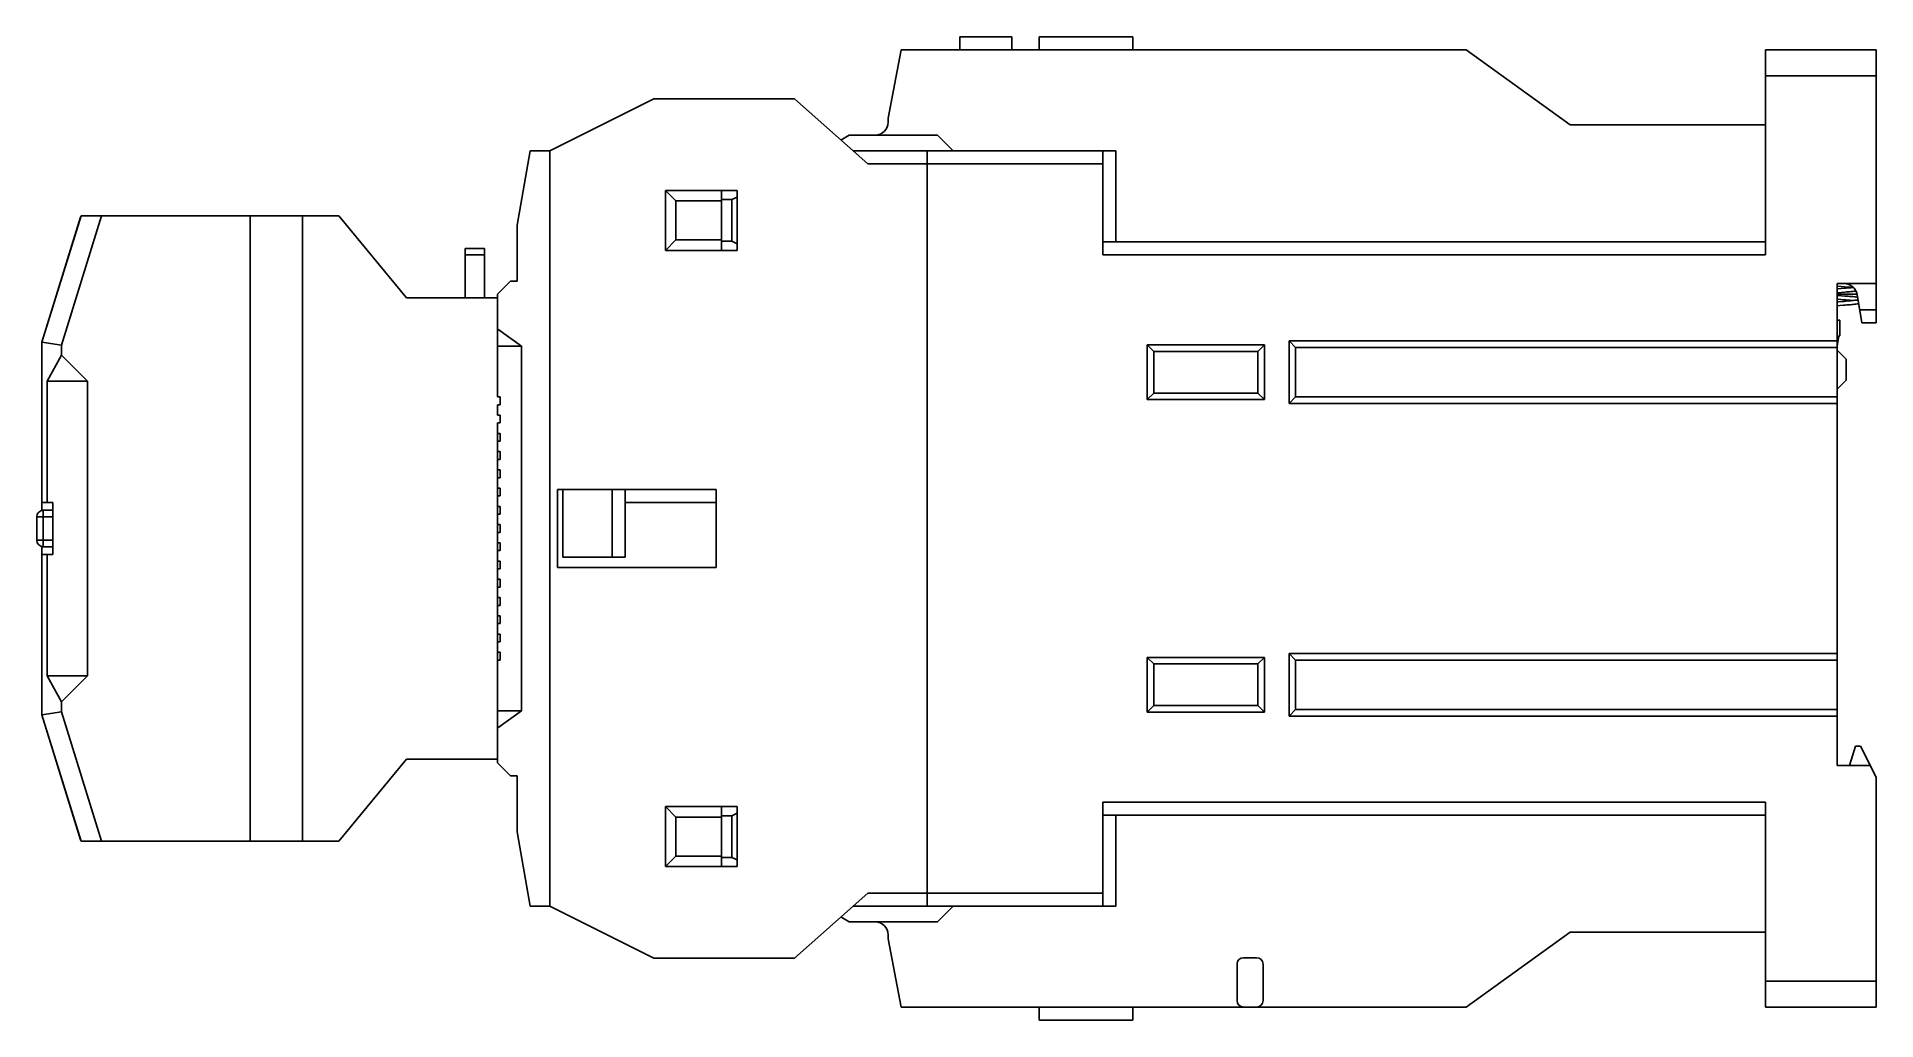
# Model space of a CAD drawing. Header units: millimetres. Extents: x 0 to 141, y 0 to 76.
import ezdxf

# ---------------------------------------------------------------- set-up
doc = ezdxf.new("R2010")
doc.units = ezdxf.units.MM
for name, color, linetype in [('6_ALL_SURFS', 7, 'Continuous'), ('CASE_AUX_UA_2_BL15', 7, 'Continuous'), ('COVER_AUX_MAIN_UA_2_BL16', 7, 'Continuous'), ('COVER_AUX_MAIN_UA_2_BL23', 7, 'Continuous'), ('COVER_TOP_12_EXP_BL9', 7, 'Continuous'), ('CROSSBAR_9_BL18', 7, 'Continuous'), ('CROSSBAR_AUX_UA_2_BL26', 7, 'Continuous'), ('FRAME_LOWER_DC_12_BL0', 7, 'Continuous'), ('FRAME_UPPER_9_BL1', 7, 'Continuous'), ('SPRING_CONTACT_AUX_BL34', 7, 'Continuous')]:
    doc.layers.add(name, color=color, linetype=linetype)

msp = doc.modelspace()

# ---------------------------------------------------------------- linework, layer by layer
at = {"layer": '6_ALL_SURFS', "color": 7, "linetype": 'Continuous'}
for p, q in [((1.9, 51.05), (0.79, 49.05)), ((3.9, 49.05), (1.9, 51.05)), ((3.9, 49.05), (0.79, 49.05)), ((1.9, 24.45), (0.79, 26.45)), ((3.9, 26.45), (0.79, 26.45)), ((3.9, 26.45), (1.9, 24.45))]:
    msp.add_line(p, q, dxfattribs=at)
at = {"layer": 'CASE_AUX_UA_2_BL15', "color": 7, "linetype": 'Continuous'}
for p, q in [((0.4, 52.05), (3.4, 61.75)), ((1.9, 51.82), (4.97, 61.75)), ((3.4, 61.75), (16.4, 61.75)), ((16.4, 61.75), (16.4, 13.75)), ((16.4, 61.75), (23.2, 61.75)), ((20.4, 61.75), (20.4, 13.75)), ((23.2, 61.75), (28.4, 55.45)), ((32.9, 55.45), (32.9, 59.25)), ((32.9, 59.25), (34.4, 59.25)), ((32.9, 58.75), (34.4, 58.75)), ((34.4, 55.45), (34.4, 59.25)), ((28.4, 55.45), (35.4, 55.45)), ((0.4, 39.75), (0.4, 52.05)), ((0.4, 52.05), (1.9, 51.82)), ((0.79, 49.05), (1.9, 51.05)), ((1.9, 51.82), (1.9, 51.05)), ((3.9, 49.05), (1.9, 51.05)), ((3.9, 49.05), (1.9, 51.05)), ((0.79, 39.75), (0.79, 49.05)), ((0.79, 49.05), (3.9, 49.05)), ((3.9, 26.45), (3.9, 49.05)), ((35.4, 45.05), (35.4, 44.45)), ((35.4, 43.65), (35.4, 43.05)), ((35.4, 42.25), (35.4, 41.65)), ((0.4, 39.14), (0.4, 39.75)), ((0.4, 39.75), (1.23, 39.75)), ((1.23, 35.75), (1.23, 39.75)), ((35.4, 40.85), (35.4, 40.25)), ((35.4, 39.45), (35.4, 38.85)), ((35.4, 38.05), (35.4, 37.45)), ((0.4, 35.75), (0.4, 36.36)), ((0.4, 23.45), (0.4, 35.75)), ((1.23, 35.75), (0.4, 35.75)), ((0.79, 26.45), (0.79, 35.75)), ((35.4, 36.65), (35.4, 36.05)), ((35.4, 35.25), (35.4, 34.65)), ((35.4, 33.85), (35.4, 33.25)), ((35.4, 32.45), (35.4, 31.85)), ((35.4, 31.05), (35.4, 30.45)), ((35.4, 29.65), (35.4, 29.05)), ((35.4, 28.25), (35.4, 27.65)), ((1.9, 24.45), (0.79, 26.45)), ((3.9, 26.45), (0.79, 26.45)), ((3.9, 26.45), (1.9, 24.45)), ((1.9, 24.45), (1.9, 23.68)), ((1.9, 23.68), (0.4, 23.45)), ((3.4, 13.75), (0.4, 23.45)), ((4.97, 13.75), (1.9, 23.68)), ((28.4, 20.05), (23.2, 13.75)), ((35.4, 20.05), (28.4, 20.05)), ((3.4, 13.75), (16.4, 13.75)), ((23.2, 13.75), (16.4, 13.75))]:
    msp.add_line(p, q, dxfattribs=at)
at = {"layer": 'CASE_AUX_UA_2_BL15', "color": 4, "linetype": 'Continuous'}
msp.add_line((3.9, 26.45), (1.9, 24.45), dxfattribs=at)
at = {"layer": 'COVER_AUX_MAIN_UA_2_BL16', "color": 7, "linetype": 'Continuous'}
for p in [(0.4, 23.45), (3.37, 13.85)]:
    msp.add_line(p, (3.36, 13.85), dxfattribs=at)
at = {"layer": 'COVER_AUX_MAIN_UA_2_BL23', "color": 7, "linetype": 'Continuous'}
for p, q in [((3.36, 61.65), (0.4, 52.05)), ((3.37, 61.65), (3.36, 61.65))]:
    msp.add_line(p, q, dxfattribs=at)
at = {"layer": 'COVER_TOP_12_EXP_BL9', "color": 7, "linetype": 'Continuous'}
for p, q in [((36.9, 61.05), (37.91, 66.75)), ((39.4, 66.75), (37.91, 66.75)), ((39.4, 8.75), (39.4, 66.75)), ((36.9, 61.05), (36.9, 56.75)), ((36.4, 56.75), (35.4, 55.75)), ((36.9, 56.75), (36.4, 56.75)), ((35.4, 47.85), (35.4, 55.75)), ((35.4, 53.05), (35.41, 53.05)), ((35.41, 53.05), (37.24, 51.76)), ((37.24, 51.76), (35.4, 51.76)), ((37.24, 51.76), (37.24, 23.74)), ((35.4, 47.85), (35.6, 47.85)), ((35.4, 47.25), (35.4, 46.45)), ((35.4, 47.25), (35.6, 47.25)), ((35.6, 47.25), (35.6, 47.85)), ((35.4, 46.45), (35.6, 46.45)), ((35.4, 45.85), (35.4, 45.05)), ((35.4, 45.85), (35.6, 45.85)), ((35.6, 45.85), (35.6, 46.45)), ((35.4, 45.05), (35.6, 45.05)), ((35.4, 44.45), (35.4, 43.65)), ((35.4, 44.45), (35.6, 44.45)), ((35.6, 44.45), (35.6, 45.05)), ((35.4, 43.65), (35.6, 43.65)), ((35.4, 43.05), (35.4, 42.25)), ((35.4, 43.05), (35.6, 43.05)), ((35.6, 43.05), (35.6, 43.65)), ((35.4, 42.25), (35.6, 42.25)), ((35.4, 41.65), (35.4, 40.85)), ((35.4, 41.65), (35.6, 41.65)), ((35.6, 41.65), (35.6, 42.25)), ((35.4, 40.85), (35.6, 40.85)), ((35.4, 40.25), (35.4, 39.45)), ((35.4, 40.25), (35.6, 40.25)), ((35.6, 40.25), (35.6, 40.85)), ((35.4, 39.45), (35.6, 39.45)), ((35.4, 38.85), (35.4, 38.05)), ((35.4, 38.85), (35.6, 38.85)), ((35.6, 38.85), (35.6, 39.45)), ((35.4, 38.05), (35.6, 38.05)), ((35.4, 37.45), (35.4, 36.65)), ((35.4, 37.45), (35.6, 37.45)), ((35.6, 37.45), (35.6, 38.05)), ((35.4, 36.65), (35.6, 36.65)), ((35.4, 36.05), (35.4, 35.25)), ((35.4, 36.05), (35.6, 36.05)), ((35.6, 36.05), (35.6, 36.65)), ((35.4, 35.25), (35.6, 35.25)), ((35.4, 34.65), (35.4, 33.85)), ((35.4, 34.65), (35.6, 34.65)), ((35.6, 34.65), (35.6, 35.25)), ((35.4, 33.85), (35.6, 33.85)), ((35.4, 33.25), (35.4, 32.45)), ((35.4, 33.25), (35.6, 33.25)), ((35.6, 33.25), (35.6, 33.85)), ((35.4, 32.45), (35.6, 32.45)), ((35.4, 31.85), (35.4, 31.05)), ((35.4, 31.85), (35.6, 31.85)), ((35.6, 31.85), (35.6, 32.45)), ((35.4, 31.05), (35.6, 31.05)), ((35.4, 30.45), (35.4, 29.65)), ((35.4, 30.45), (35.6, 30.45)), ((35.6, 30.45), (35.6, 31.05)), ((35.4, 29.65), (35.6, 29.65)), ((35.4, 29.05), (35.4, 28.25)), ((35.4, 29.05), (35.6, 29.05)), ((35.6, 29.05), (35.6, 29.65)), ((35.4, 28.25), (35.6, 28.25)), ((35.4, 19.75), (35.4, 27.65)), ((35.4, 27.65), (35.6, 27.65)), ((35.6, 27.65), (35.6, 28.25)), ((35.4, 23.74), (37.24, 23.74)), ((37.24, 23.74), (35.41, 22.45)), ((35.4, 22.45), (35.41, 22.45)), ((35.4, 19.75), (36.4, 18.75)), ((36.4, 18.75), (36.9, 18.75)), ((36.9, 18.75), (36.9, 14.45)), ((37.91, 8.75), (36.9, 14.45)), ((37.91, 8.75), (39.4, 8.75))]:
    msp.add_line(p, q, dxfattribs=at)
at = {"layer": 'COVER_TOP_12_EXP_BL9', "color": 40, "linetype": 'Continuous'}
for p, q in [((35.4, 45.05), (35.4, 44.45)), ((35.4, 43.65), (35.4, 43.05)), ((35.4, 42.25), (35.4, 41.65)), ((35.4, 40.85), (35.4, 40.25)), ((35.4, 39.45), (35.4, 38.85)), ((35.4, 38.05), (35.4, 37.45)), ((35.4, 36.65), (35.4, 36.05)), ((35.4, 35.25), (35.4, 34.65)), ((35.4, 33.85), (35.4, 33.25)), ((35.4, 32.45), (35.4, 31.85)), ((35.4, 31.05), (35.4, 30.45)), ((35.4, 29.65), (35.4, 29.05)), ((35.4, 28.25), (35.4, 27.65))]:
    msp.add_line(p, q, dxfattribs=at)
at = {"layer": 'CROSSBAR_9_BL18', "color": 40, "linetype": 'Continuous'}
for p, q in [((35.4, 45.05), (35.4, 44.45)), ((35.4, 43.65), (35.4, 43.05)), ((35.4, 42.25), (35.4, 41.65)), ((35.4, 40.85), (35.4, 40.25)), ((35.4, 39.45), (35.4, 38.85))]:
    msp.add_line(p, q, dxfattribs=at)
at = {"layer": 'CROSSBAR_9_BL18', "color": 7, "linetype": 'Continuous'}
for p, q in [((40.4, 35.55), (40.4, 40.75)), ((44.2, 40.75), (44.2, 35.55)), ((45.2, 35.55), (45.2, 40.75)), ((52.2, 39.75), (45.2, 39.75)), ((40.4, 35.55), (45.2, 35.55))]:
    msp.add_line(p, q, dxfattribs=at)
at = {"layer": 'CROSSBAR_AUX_UA_2_BL26', "color": 7, "linetype": 'Continuous'}
for p, q in [((0, 36.85), (0, 38.65)), ((0, 38.65), (1.23, 38.65)), ((0.5, 36.35), (0.5, 39.15)), ((0.5, 39.15), (1.23, 39.15)), ((0, 36.85), (1.23, 36.85)), ((1.23, 36.35), (0.5, 36.35))]:
    msp.add_line(p, q, dxfattribs=at)
for centre, start, end in [((0.5, 38.65), 90, 180), ((0.5, 36.85), 180, -90)]:
    msp.add_arc(centre, 0.5, start, end, dxfattribs=at)
at = {"layer": 'FRAME_LOWER_DC_12_BL0', "color": 7, "linetype": 'Continuous'}
for p, q in [((70.9, 74.5), (70.9, 75.5)), ((70.9, 75.5), (74.9, 75.5)), ((74.9, 74.5), (74.9, 75.5)), ((77, 74.5), (77, 75.5)), ((77, 75.5), (84.2, 75.5)), ((84.2, 74.5), (84.2, 75.5)), ((65.4, 69.25), (66.4, 74.5)), ((66.4, 74.5), (109.8, 74.5)), ((109.8, 74.5), (117.8, 68.75)), ((132.8, 74.5), (141.3, 74.5)), ((132.8, 58.75), (132.8, 74.5)), ((141.3, 53.55), (141.3, 74.5)), ((132.8, 72.5), (141.3, 72.5)), ((65.4, 69.25), (65.4, 68.95)), ((62.4, 67.95), (61.77, 67.57)), ((69.2, 67.95), (62.4, 67.95)), ((70.4, 66.75), (69.2, 67.95)), ((132.8, 68.75), (117.8, 68.75)), ((68.4, 8.75), (68.4, 66.75)), ((68.4, 66.75), (82.9, 66.75)), ((81.9, 58.75), (81.9, 66.75)), ((82.9, 66.75), (82.9, 59.75)), ((81.9, 65.75), (68.4, 65.75)), ((81.9, 59.75), (132.8, 59.75)), ((81.9, 58.75), (132.8, 58.75)), ((138.3, 56.55), (141.3, 56.55)), ((138.3, 19.55), (138.3, 56.55)), ((140.2, 53.55), (139.84, 55.71)), ((138.3, 53.75), (138.5, 53.75)), ((138.5, 53.75), (138.5, 52.55)), ((140.03, 54.55), (141.3, 54.55)), ((138.3, 51.75), (138.43, 52.55)), ((138.5, 52.55), (138.43, 52.55)), ((141.3, 53.55), (140.2, 53.55)), ((85.3, 47.65), (85.3, 51.85)), ((85.3, 51.85), (94.3, 51.85)), ((85.8, 51.35), (85.3, 51.85)), ((85.8, 48.15), (85.8, 51.35)), ((85.8, 51.35), (93.8, 51.35)), ((93.8, 51.35), (94.3, 51.85)), ((93.8, 51.35), (93.8, 48.15)), ((94.3, 51.85), (94.3, 47.65)), ((96.2, 52.15), (138.3, 52.15)), ((96.2, 47.35), (96.2, 52.15)), ((96.7, 51.65), (96.2, 52.15)), ((96.7, 51.65), (138.3, 51.65)), ((96.7, 47.85), (96.7, 51.65)), ((139, 50.75), (138.3, 51.45)), ((139, 50.75), (139, 49.15)), ((85.8, 48.15), (85.3, 47.65)), ((93.8, 48.15), (85.8, 48.15)), ((93.8, 48.15), (94.3, 47.65)), ((138.3, 48.45), (139, 49.15)), ((94.3, 47.65), (85.3, 47.65)), ((96.7, 47.85), (96.2, 47.35)), ((138.3, 47.35), (96.2, 47.35)), ((138.3, 47.85), (96.7, 47.85)), ((85.3, 27.85), (94.3, 27.85)), ((85.8, 27.35), (85.3, 27.85)), ((85.3, 23.65), (85.3, 27.85)), ((85.8, 27.35), (93.8, 27.35)), ((85.8, 24.15), (85.8, 27.35)), ((93.8, 27.35), (94.3, 27.85)), ((93.8, 27.35), (93.8, 24.15)), ((94.3, 27.85), (94.3, 23.65)), ((96.2, 28.15), (138.3, 28.15)), ((96.7, 27.65), (96.2, 28.15)), ((96.2, 23.35), (96.2, 28.15)), ((96.7, 27.65), (138.3, 27.65)), ((96.7, 23.85), (96.7, 27.65)), ((85.8, 24.15), (85.3, 23.65)), ((93.8, 24.15), (85.8, 24.15)), ((93.8, 24.15), (94.3, 23.65)), ((94.3, 23.65), (85.3, 23.65)), ((96.7, 23.85), (96.2, 23.35)), ((138.3, 23.35), (96.2, 23.35)), ((138.3, 23.85), (96.7, 23.85)), ((139.25, 19.55), (139.7, 21.05)), ((139.7, 21.05), (140.1, 21.05)), ((140.1, 21.05), (141.3, 18.65)), ((140.85, 19.55), (138.3, 19.55)), ((141.3, 1), (141.3, 18.65)), ((132.8, 16.75), (81.9, 16.75)), ((81.9, 8.75), (81.9, 16.75)), ((132.8, 15.75), (81.9, 15.75)), ((82.9, 15.75), (82.9, 8.75)), ((132.8, 1), (132.8, 16.75)), ((68.4, 9.75), (81.9, 9.75)), ((68.4, 8.75), (82.9, 8.75)), ((69.2, 7.55), (70.4, 8.75)), ((61.77, 7.93), (62.4, 7.55)), ((69.2, 7.55), (62.4, 7.55)), ((65.4, 6.25), (65.4, 6.55)), ((66.4, 1), (65.4, 6.25)), ((117.8, 6.75), (109.8, 1)), ((132.8, 6.75), (117.8, 6.75)), ((92.2, 1.5), (92.2, 4.3)), ((92.7, 4.8), (93.7, 4.8)), ((94.2, 4.3), (94.2, 1.5)), ((132.8, 3), (141.3, 3)), ((109.8, 1), (66.4, 1)), ((77, 1), (77, 0)), ((84.2, 0), (77, 0)), ((84.2, 1), (84.2, 0)), ((132.8, 1), (141.3, 1))]:
    msp.add_line(p, q, dxfattribs=at)
for centre, radius, start, end in [((64.4, 68.95), 1, -90, 0), ((138.85, 55.55), 1, 9.4623, 90), ((64.4, 6.55), 1, 0, 90), ((92.7, 4.3), 0.5, 90, 180), ((93.7, 4.3), 0.5, 0, 90), ((92.7, 1.5), 0.5, 180, -90), ((93.7, 1.5), 0.5, -90, 0)]:
    msp.add_arc(centre, radius, start, end, dxfattribs=at)
at = {"layer": 'FRAME_UPPER_9_BL1', "color": 7, "linetype": 'Continuous'}
for p, q in [((39.4, 66.75), (47.4, 70.75)), ((47.4, 70.75), (58.2, 70.75)), ((63.83, 65.75), (58.2, 70.75)), ((39.4, 8.75), (39.4, 66.75)), ((62.7, 66.75), (68.4, 66.75)), ((68.4, 8.75), (68.4, 66.75)), ((63.83, 65.75), (68.4, 65.75)), ((48.3, 63.7), (48.3, 59.1)), ((49.1, 62.9), (48.3, 63.7)), ((53.8, 63.7), (48.3, 63.7)), ((52.6, 59.1), (52.6, 63.7)), ((53.8, 59.1), (53.8, 63.7)), ((49.1, 62.9), (49.1, 59.9)), ((49.1, 62.9), (52.6, 62.9)), ((53.4, 63), (52.6, 63)), ((53.4, 63), (53.8, 63.2)), ((53.4, 59.8), (53.4, 63)), ((48.3, 59.1), (49.1, 59.9)), ((49.1, 59.9), (52.6, 59.9)), ((53.4, 59.8), (52.6, 59.8)), ((53.8, 59.6), (53.4, 59.8)), ((48.3, 59.1), (53.8, 59.1)), ((40, 40.75), (40, 34.75)), ((52.2, 40.75), (40, 40.75)), ((52.2, 34.75), (52.2, 40.75)), ((40, 34.75), (52.2, 34.75)), ((49.1, 15.6), (48.3, 16.4)), ((48.3, 16.4), (48.3, 11.8)), ((53.8, 16.4), (48.3, 16.4)), ((49.1, 15.6), (49.1, 12.6)), ((49.1, 15.6), (52.6, 15.6)), ((52.6, 11.8), (52.6, 16.4)), ((53.4, 15.7), (52.6, 15.7)), ((53.4, 15.7), (53.8, 15.9)), ((53.4, 12.5), (53.4, 15.7)), ((53.8, 11.8), (53.8, 16.4)), ((48.3, 11.8), (49.1, 12.6)), ((48.3, 11.8), (53.8, 11.8)), ((49.1, 12.6), (52.6, 12.6)), ((53.4, 12.5), (52.6, 12.5)), ((53.8, 12.3), (53.4, 12.5)), ((47.4, 4.75), (39.4, 8.75)), ((58.2, 4.75), (63.83, 9.75)), ((68.4, 8.75), (62.7, 8.75)), ((68.4, 9.75), (63.83, 9.75)), ((58.2, 4.75), (47.4, 4.75))]:
    msp.add_line(p, q, dxfattribs=at)
at = {"layer": 'FRAME_UPPER_9_BL1', "color": 40, "linetype": 'Continuous'}
for p, q in [((35.4, 45.05), (35.4, 44.45)), ((35.4, 43.65), (35.4, 43.05)), ((35.4, 42.25), (35.4, 41.65)), ((35.4, 40.85), (35.4, 40.25)), ((35.4, 39.45), (35.4, 38.85)), ((35.4, 38.05), (35.4, 37.45)), ((35.4, 36.65), (35.4, 36.05)), ((35.4, 35.25), (35.4, 34.65)), ((35.4, 33.85), (35.4, 33.25)), ((35.4, 32.45), (35.4, 31.85)), ((35.4, 31.05), (35.4, 30.45)), ((35.4, 29.65), (35.4, 29.05)), ((35.4, 28.25), (35.4, 27.65))]:
    msp.add_line(p, q, dxfattribs=at)
at = {"layer": 'SPRING_CONTACT_AUX_BL34', "color": 7, "linetype": 'Continuous'}
for p, q in [((138.3, 56.35), (138.62, 56.32)), ((138.57, 56.17), (138.3, 56.15)), ((138.3, 55.85), (138.62, 55.88)), ((138.63, 55.62), (138.3, 55.65)), ((138.3, 55.35), (138.59, 55.33)), ((138.85, 56.19), (138.57, 56.17)), ((138.62, 55.88), (138.88, 55.9)), ((138.3, 54.85), (138.51, 54.87)), ((138.51, 54.87), (138.78, 54.89))]:
    msp.add_line(p, q, dxfattribs=at)
at = {"layer": 'SPRING_CONTACT_AUX_BL34', "color": 40, "linetype": 'Continuous'}
msp.add_line((138.3, 55.75), (139.84, 55.75), dxfattribs=at)
at = {"layer": 'SPRING_CONTACT_AUX_BL34', "color": 7, "linetype": 'Continuous'}
for points in [[(138.71, 55.18), (138.41, 55.16), (138.3, 55.15)], [(138.59, 55.33), (138.84, 55.31), (138.96, 55.3), (139.08, 55.29), (139.19, 55.28), (139.29, 55.27), (139.4, 55.26), (139.47, 55.25)], [(138.62, 56.32), (138.87, 56.3), (138.99, 56.29), (139.1, 56.28), (139.21, 56.27), (139.31, 56.27), (139.41, 56.26), (139.47, 56.25)], [(139.87, 55.51), (139.81, 55.51), (139.71, 55.53), (139.61, 55.54), (139.5, 55.55), (139.38, 55.56), (139.26, 55.57), (139.14, 55.58), (139.01, 55.59), (138.89, 55.6), (138.63, 55.62)], [(139.91, 55.3), (139.9, 55.3), (139.82, 55.29), (139.74, 55.28), (139.65, 55.27), (139.56, 55.26), (139.46, 55.25), (139.35, 55.24), (139.23, 55.23), (139.11, 55.22), (138.99, 55.21), (138.85, 55.19), (138.71, 55.18)], [(139.56, 56.26), (139.47, 56.25), (139.36, 56.24), (139.24, 56.23), (139.11, 56.22), (138.98, 56.21), (138.85, 56.19)], [(138.88, 55.9), (139.01, 55.91), (139.13, 55.92), (139.26, 55.93), (139.38, 55.94), (139.49, 55.95), (139.6, 55.96), (139.71, 55.97), (139.76, 55.98)], [(138.78, 54.89), (138.92, 54.9), (139.05, 54.91), (139.18, 54.92), (139.3, 54.93), (139.42, 54.94), (139.53, 54.96), (139.64, 54.97), (139.74, 54.98), (139.83, 54.99), (139.91, 55), (139.96, 55)]]:
    msp.add_lwpolyline(points, dxfattribs=at)

doc.saveas('drawing.dxf')
